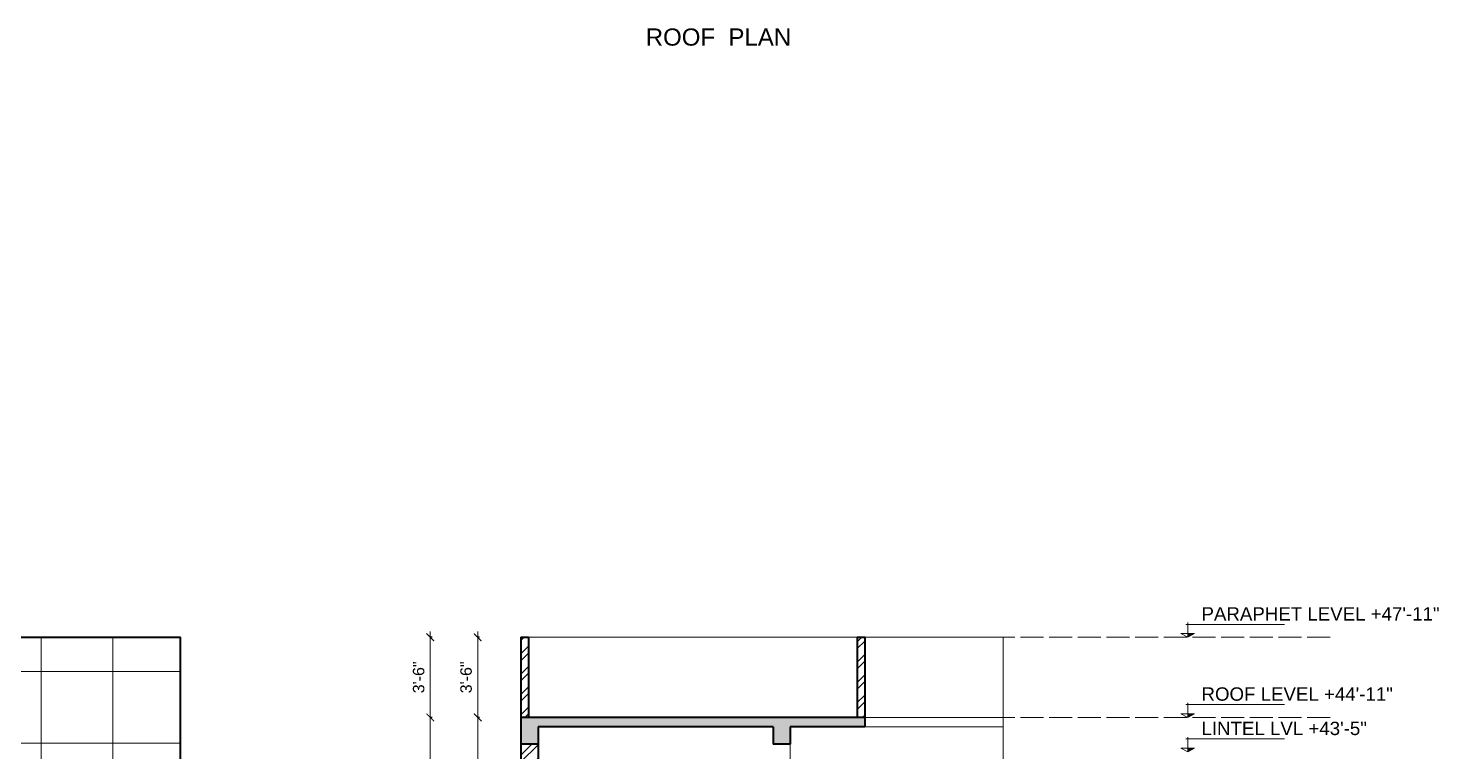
# Model space of a CAD drawing. Header units: inches. Extents: x -12071822 to 12321209, y -1222525 to 1319227.
# Drawn here: x 117815 to 118553, y 36805 to 37184 of the extents above; entities that cross this region are included whole.
import ezdxf

# ---------------------------------------------------------------- set-up
doc = ezdxf.new("R2010")
doc.units = ezdxf.units.IN
doc.header["$MEASUREMENT"] = 0
doc.header["$PDMODE"] = 35
doc.linetypes.add('ACAD_ISO02W100', pattern=[15, 12, -3])
for name, color, linetype, lineweight in [('elevation', 181, 'Continuous', 20), ('Hatch', 9, 'Continuous', 9), ('Hidden', 254, 'ACAD_ISO02W100', 15), ('TEXT', 255, 'Continuous', 35), ('Walls', 11, 'Continuous', 35), ('Windows', 151, 'Continuous', 15)]:
    doc.layers.add(name, color=color, linetype=linetype, lineweight=lineweight)
doc.styles.get("Standard").update_dxf_attribs({"font": 'arial.ttf'})
doc.dimstyles.get("Standard").update_dxf_attribs({"dimtxt": 6, "dimasz": 4, "dimexe": 0, "dimexo": 6, "dimgap": 3, "dimtad": 1, "dimdec": 0, "dimzin": 0, "dimdsep": 46, "dimlunit": 4, "dimtxsty": 'Standard', "dimblk": 'ARCHTICK', "dimcen": 0.09, "dimdle": 3, "dimclrd": 256, "dimadec": 0, "dimazin": 0, "dimtfac": 1, "dimtdec": 0, "dimtofl": 0, "dimtmove": 0, "dimatfit": 3, "dimfxl": 1, "dimfxlon": 1, "dimtolj": 1, "dimtzin": 0, "dimlwd": -1, "dimarcsym": 0})
pattern_1 = [(45, (-19686.302, 231.183), (-5.30330086, 5.30330086), []), (45, (-19682.767, 231.183), (-5.30330086, 5.30330086), [])]

# ---------------------------------------------------------------- blocks, each defined once
blk = doc.blocks.new('_ArchTick')
at = {"color": 0, "linetype": 'ByBlock', "const_width": 0.15}
blk.add_lwpolyline([(-0.5, -0.5), (0.5, 0.5)], dxfattribs=at)
blk = doc.blocks.new('*D1788')
at = {"layer": 'Defpoints', "color": 0, "transparency": 16777216}
for p in [(118050.27, 36823.14), (118072.87, 36823.14), (118072.87, 36721.14)]:
    blk.add_point(p, dxfattribs=at)
at = {"layer": 'Windows', "transparency": 16777216}
blk.add_line((118050.27, 36718.14), (118050.27, 36826.14), dxfattribs=at)
at = {"layer": 'Windows', "color": 0, "lineweight": -2, "transparency": 16777216}
for p, q in [((118051.27, 36823.14), (118050.27, 36823.14)), ((118051.27, 36721.14), (118050.27, 36721.14))]:
    blk.add_line(p, q, dxfattribs=at)
at = {"layer": 'Windows', "transparency": 16777216, "xscale": 4, "yscale": 4, "zscale": 4}
for p, rotation in [((118050.27, 36823.14), 90), ((118050.27, 36721.14), 270)]:
    blk.add_blockref('_ArchTick', p, dxfattribs=dict(at, rotation=rotation))
at = {"layer": 'Windows', "color": 0, "transparency": 16777216, "insert": (118044.2, 36772.14), "char_height": 6, "attachment_point": 5, "rotation": 90}
blk.add_mtext('\\A1;8\'-6"', dxfattribs=at)
blk = doc.blocks.new('*D1789')
at = {"layer": 'Defpoints', "color": 0, "transparency": 16777216}
for p in [(118050.27, 36865.14), (118072.87, 36865.14), (118072.87, 36823.14)]:
    blk.add_point(p, dxfattribs=at)
at = {"layer": 'Windows', "transparency": 16777216}
blk.add_line((118050.27, 36820.14), (118050.27, 36868.14), dxfattribs=at)
at = {"layer": 'Windows', "color": 0, "lineweight": -2, "transparency": 16777216}
for p, q in [((118051.27, 36865.14), (118050.27, 36865.14)), ((118051.27, 36823.14), (118050.27, 36823.14))]:
    blk.add_line(p, q, dxfattribs=at)
at = {"layer": 'Windows', "transparency": 16777216, "xscale": 4, "yscale": 4, "zscale": 4}
for p, rotation in [((118050.27, 36865.14), 90), ((118050.27, 36823.14), 270)]:
    blk.add_blockref('_ArchTick', p, dxfattribs=dict(at, rotation=rotation))
at = {"layer": 'Windows', "color": 0, "transparency": 16777216, "insert": (118044.2, 36844.14), "char_height": 6, "attachment_point": 5, "rotation": 90}
blk.add_mtext('\\A1;3\'-6"', dxfattribs=at)
blk = doc.blocks.new('*D1614')
at = {"layer": 'Defpoints', "color": 0, "transparency": 16777216}
for p in [(118025.43, 36823.14), (118072.87, 36823.14), (118072.87, 36284.14)]:
    blk.add_point(p, dxfattribs=at)
at = {"layer": 'Windows', "transparency": 16777216}
blk.add_line((118025.43, 36281.14), (118025.43, 36826.14), dxfattribs=at)
at = {"layer": 'Windows', "color": 0, "lineweight": -2, "transparency": 16777216}
for p, q in [((118026.43, 36823.14), (118025.43, 36823.14)), ((118026.43, 36284.14), (118025.43, 36284.14))]:
    blk.add_line(p, q, dxfattribs=at)
at = {"layer": 'Windows', "transparency": 16777216, "xscale": 4, "yscale": 4, "zscale": 4}
for p, rotation in [((118025.43, 36823.14), 90), ((118025.43, 36284.14), 270)]:
    blk.add_blockref('_ArchTick', p, dxfattribs=dict(at, rotation=rotation))
at = {"layer": 'Windows', "color": 0, "transparency": 16777216, "insert": (118019.41, 36553.64), "char_height": 6, "attachment_point": 5, "rotation": 90}
blk.add_mtext('\\A1;44\'-11"', dxfattribs=at)
blk = doc.blocks.new('*D1615')
at = {"layer": 'Defpoints', "color": 0, "transparency": 16777216}
for p in [(118025.43, 36865.14), (118072.87, 36865.14), (118072.87, 36823.14)]:
    blk.add_point(p, dxfattribs=at)
at = {"layer": 'Windows', "transparency": 16777216}
blk.add_line((118025.43, 36820.14), (118025.43, 36868.14), dxfattribs=at)
at = {"layer": 'Windows', "color": 0, "lineweight": -2, "transparency": 16777216}
for p, q in [((118026.43, 36865.14), (118025.43, 36865.14)), ((118026.43, 36823.14), (118025.43, 36823.14))]:
    blk.add_line(p, q, dxfattribs=at)
at = {"layer": 'Windows', "transparency": 16777216, "xscale": 4, "yscale": 4, "zscale": 4}
for p, rotation in [((118025.43, 36865.14), 90), ((118025.43, 36823.14), 270)]:
    blk.add_blockref('_ArchTick', p, dxfattribs=dict(at, rotation=rotation))
at = {"layer": 'Windows', "color": 0, "transparency": 16777216, "insert": (118019.36, 36844.14), "char_height": 6, "attachment_point": 5, "rotation": 90}
blk.add_mtext('\\A1;3\'-6"', dxfattribs=at)
blk = doc.blocks.new('ARROW')
at = {"layer": 'Hatch'}
h = blk.add_hatch(color=256, dxfattribs=at)
h.dxf.hatch_style = 1
h.paths.add_polyline_path([(12191116, -1270860), (12191485, -1270660), (12191116, -1270660)])
for p, q in [((12191485, -1270660), (12190746, -1270660)), ((12190746, -1270660), (12191116, -1270860)), ((12191016, -1270160), (12196383, -1270160)), ((12191116, -1270860), (12191116, -1270060)), ((12191485, -1270660), (12191116, -1270860))]:
    blk.add_line(p, q, dxfattribs=at)

msp = doc.modelspace()

# ---------------------------------------------------------------- hatches: boundary and pattern name
at = {"layer": 'Hatch', "transparency": 33554687}
h = msp.add_hatch(dxfattribs=at)
h.set_pattern_fill('NET', color=256, scale=300)
h.set_pattern_definition([(0, (-17103.285, 247.183), (0, 37.5), []), (90, (-17103.285, 247.183), (-37.5, 2e-15), [])])
h.paths.add_polyline_path([(117894.76, 36865.14), (117705.94, 36865.14), (117705.94, 36824.14), (117675.94, 36824.14), (117675.94, 36819.14), (117705.94, 36819.14), (117705.94, 36761.14), (117323.07, 36761.14), (117323.07, 36717.14), (117359.07, 36717.14), (117359.07, 36653.14), (117323.07, 36653.14), (117323.07, 36609.14), (117323.07, 36545.14), (117323.07, 36501.14), (117359.07, 36501.14), (117359.07, 36398.14), (117341.07, 36398.14), (117341.07, 36384.14), (117346.07, 36384.14), (117346.07, 36393.14), (117359.07, 36393.14), (117359.07, 36285.14), (117350.07, 36285.14), (117350.07, 36276.14), (117341.07, 36276.14), (117341.07, 36267.14), (117894.76, 36267.14)])
at = {"layer": 'Hatch'}
h = msp.add_hatch(dxfattribs=at)
h.set_pattern_fill('ANSI32', color=256, scale=20)
h.set_pattern_definition(pattern_1)
h.paths.add_polyline_path([(118076.87, 36865.14), (118072.87, 36865.14), (118072.87, 36823.14), (118076.87, 36823.14)])
h = msp.add_hatch(dxfattribs=at)
h.set_pattern_fill('ANSI32', color=256, scale=20)
h.set_pattern_definition(pattern_1)
h.paths.add_polyline_path([(118252.87, 36865.14), (118248.87, 36865.14), (118248.87, 36823.14), (118252.87, 36823.14)])
h = msp.add_hatch(dxfattribs=at)
h.set_pattern_fill('AR-CONC', color=256, scale=0.3)
h.set_pattern_definition([(50, (-19686.3022, 231.183), (2.151780548, -0.188256405), [0.225, -2.475]), (355, (-19686.3022, 231.183), (-0.416254, 2.2565764), [0.18, -1.98]), (100.4514445, (-19686.1229, 231.1673), (1.73552654, 2.068319973), [0.191220576, -2.103426336]), (46.1842, (-19686.3022, 231.783), (3.20172399, -0.49655784), [0.3375, -3.7125]), (96.6356355, (-19686.0354, 231.7416), (2.80398584, 2.9223558), [0.286831026, -3.15514128]), (351.184164, (-19686.3022, 231.783), (2.803985835, 2.9223558), [0.27, -2.97]), (21, (-19686.0022, 231.633), (1.790721156, -1.207856672), [0.225, -2.475]), (326, (-19686.0022, 231.633), (0.729945996, 2.175450135), [0.18, -1.98]), (71.4514447, (-19685.853, 231.5323), (2.52066713, 0.967593458), [0.19122057, -2.103426336]), (37.5, (-19686.3022, 231.18296), (0.036479566, 0.9986815615), [0, -1.956, 0, -2.01, 0, -1.9875]), (7.5, (-19686.3022, 231.183), (0.789208612, 1.183235136), [0, -1.146, 0, -1.911, 0, -0.7575]), (327.5, (-19686.9712, 231.18296), (1.6014673085, -0.067664615), [0, -0.75, 0, -2.34, 0, -3.105]), (317.5, (-19687.2712, 231.183), (1.749558508, 0.300314947), [0, -0.975, 0, -1.554, 0, -2.205])])
h.paths.add_polyline_path([(118204.87, 36818.14), (118204.87, 36809.14), (118213.87, 36809.14), (118213.87, 36818.14), (118252.87, 36818.14), (118252.87, 36823.14), (118072.87, 36823.14), (118072.87, 36809.14), (118081.87, 36809.14), (118081.87, 36818.14)])
h = msp.add_hatch(dxfattribs=at)
h.set_pattern_fill('ANSI32', color=256, scale=20)
h.set_pattern_definition(pattern_1)
h.paths.add_polyline_path([(118072.87, 36721.14), (118081.87, 36721.14), (118081.87, 36809.14), (118072.87, 36809.14)])

# ---------------------------------------------------------------- linework, layer by layer
at = {"layer": 'elevation'}
for p, q in [((118076.87, 36865.14), (118248.87, 36865.14)), ((118252.87, 36865.14), (118325.37, 36865.14)), ((118325.37, 36865.14), (118325.37, 36763.14)), ((118252.87, 36823.14), (118325.37, 36823.14)), ((118252.87, 36818.14), (118325.37, 36818.14))]:
    msp.add_line(p, q, dxfattribs=at)
at = {"layer": 'Hidden'}
for p, q in [((118496.44, 36865.14), (118325.37, 36865.14)), ((118496.44, 36823.14), (118325.37, 36823.14))]:
    msp.add_line(p, q, dxfattribs=at)
at = {"layer": 'Walls'}
for p, q in [((117705.94, 36865.14), (117894.76, 36865.14)), ((117894.76, 36267.14), (117894.76, 36865.14)), ((118072.87, 36865.14), (118076.87, 36865.14)), ((118072.87, 36865.14), (118072.87, 36823.14)), ((118076.87, 36865.14), (118076.87, 36823.14)), ((118248.87, 36865.14), (118252.87, 36865.14)), ((118248.87, 36865.14), (118248.87, 36823.14)), ((118252.87, 36865.14), (118252.87, 36823.14)), ((118072.87, 36823.14), (118072.87, 36809.14)), ((118252.87, 36823.14), (118072.87, 36823.14)), ((118081.87, 36818.14), (118081.87, 36809.14)), ((118204.87, 36818.14), (118081.87, 36818.14)), ((118204.87, 36818.14), (118204.87, 36809.14)), ((118252.87, 36818.14), (118213.87, 36818.14)), ((118213.87, 36818.14), (118213.87, 36809.14)), ((118252.87, 36823.14), (118252.87, 36818.14)), ((118072.87, 36809.14), (118072.87, 36721.14)), ((118081.87, 36809.14), (118072.87, 36809.14)), ((118081.87, 36809.14), (118081.87, 36721.14)), ((118213.87, 36809.14), (118204.87, 36809.14))]:
    msp.add_line(p, q, dxfattribs=at)
at = {"layer": 'Windows'}
msp.add_line((118213.87, 36809.14), (118213.87, 36763.14), dxfattribs=at)

# ---------------------------------------------------------------- block references
at = {"layer": 'Hatch', "xscale": 0.009611124123694026, "yscale": 0.009611124123694026, "zscale": 0.009611124123694026}
for p in [(1251.59, 49079.53), (1251.59, 49037.53), (1251.59, 49019.53)]:
    msp.add_blockref('ARROW', p, dxfattribs=at)

# ---------------------------------------------------------------- texts
at = {"layer": 'TEXT'}
for s, width, gutter_width, heights, insert, char_height, attachment_point in [('\\pi85.45978;ROOF  PLAN', 245.0498, 2.25, [37.88], (118052.75, 37174.91), 9, 7), ('PARAPHET LEVEL +47\'-11" ', 126.485, 7.21, [14.42], (118429.14, 36880.9), 7, 1), ('ROOF LEVEL +44\'-11" ', 126.485, 7.21, [14.42], (118429.14, 36838.9), 7, 1), ('LINTEL LVL +43\'-5" ', 126.485, 7.21, [14.56], (118429.14, 36820.9), 7, 1)]:
    msp.add_mtext_dynamic_manual_height_columns(s, width=width, gutter_width=gutter_width, heights=heights, dxfattribs=dict(at, insert=insert, char_height=char_height, attachment_point=attachment_point))

# ---------------------------------------------------------------- dimensions: what is measured, and where the dimension line sits
at = {"layer": 'Windows'}
for base, p1, p2, picture, middle in [((118025.43, 36865.14), (118072.87, 36823.14), (118072.87, 36865.14), '*D1615', (118019.36, 36844.14)), ((118050.27, 36865.14), (118072.87, 36823.14), (118072.87, 36865.14), '*D1789', (118044.2, 36844.14)), ((118050.27, 36823.14), (118072.87, 36721.14), (118072.87, 36823.14), '*D1788', (118044.2, 36772.14))]:
    dim = msp.add_linear_dim(base=base, p1=p1, p2=p2, angle=90, dimstyle='Standard', override={"dimtmove": 1}, dxfattribs=at)
    dim.commit()
    dim.dimension.update_dxf_attribs({"geometry": picture, "text_midpoint": middle})
dim = msp.add_linear_dim(base=(118025.43, 36823.14), p1=(118072.87, 36284.14), p2=(118072.87, 36823.14), angle=90, dimstyle='Standard', dxfattribs=at)
dim.commit()
dim.dimension.update_dxf_attribs({"geometry": '*D1614', "text_midpoint": (118019.41, 36553.64)})

doc.saveas('drawing.dxf')
